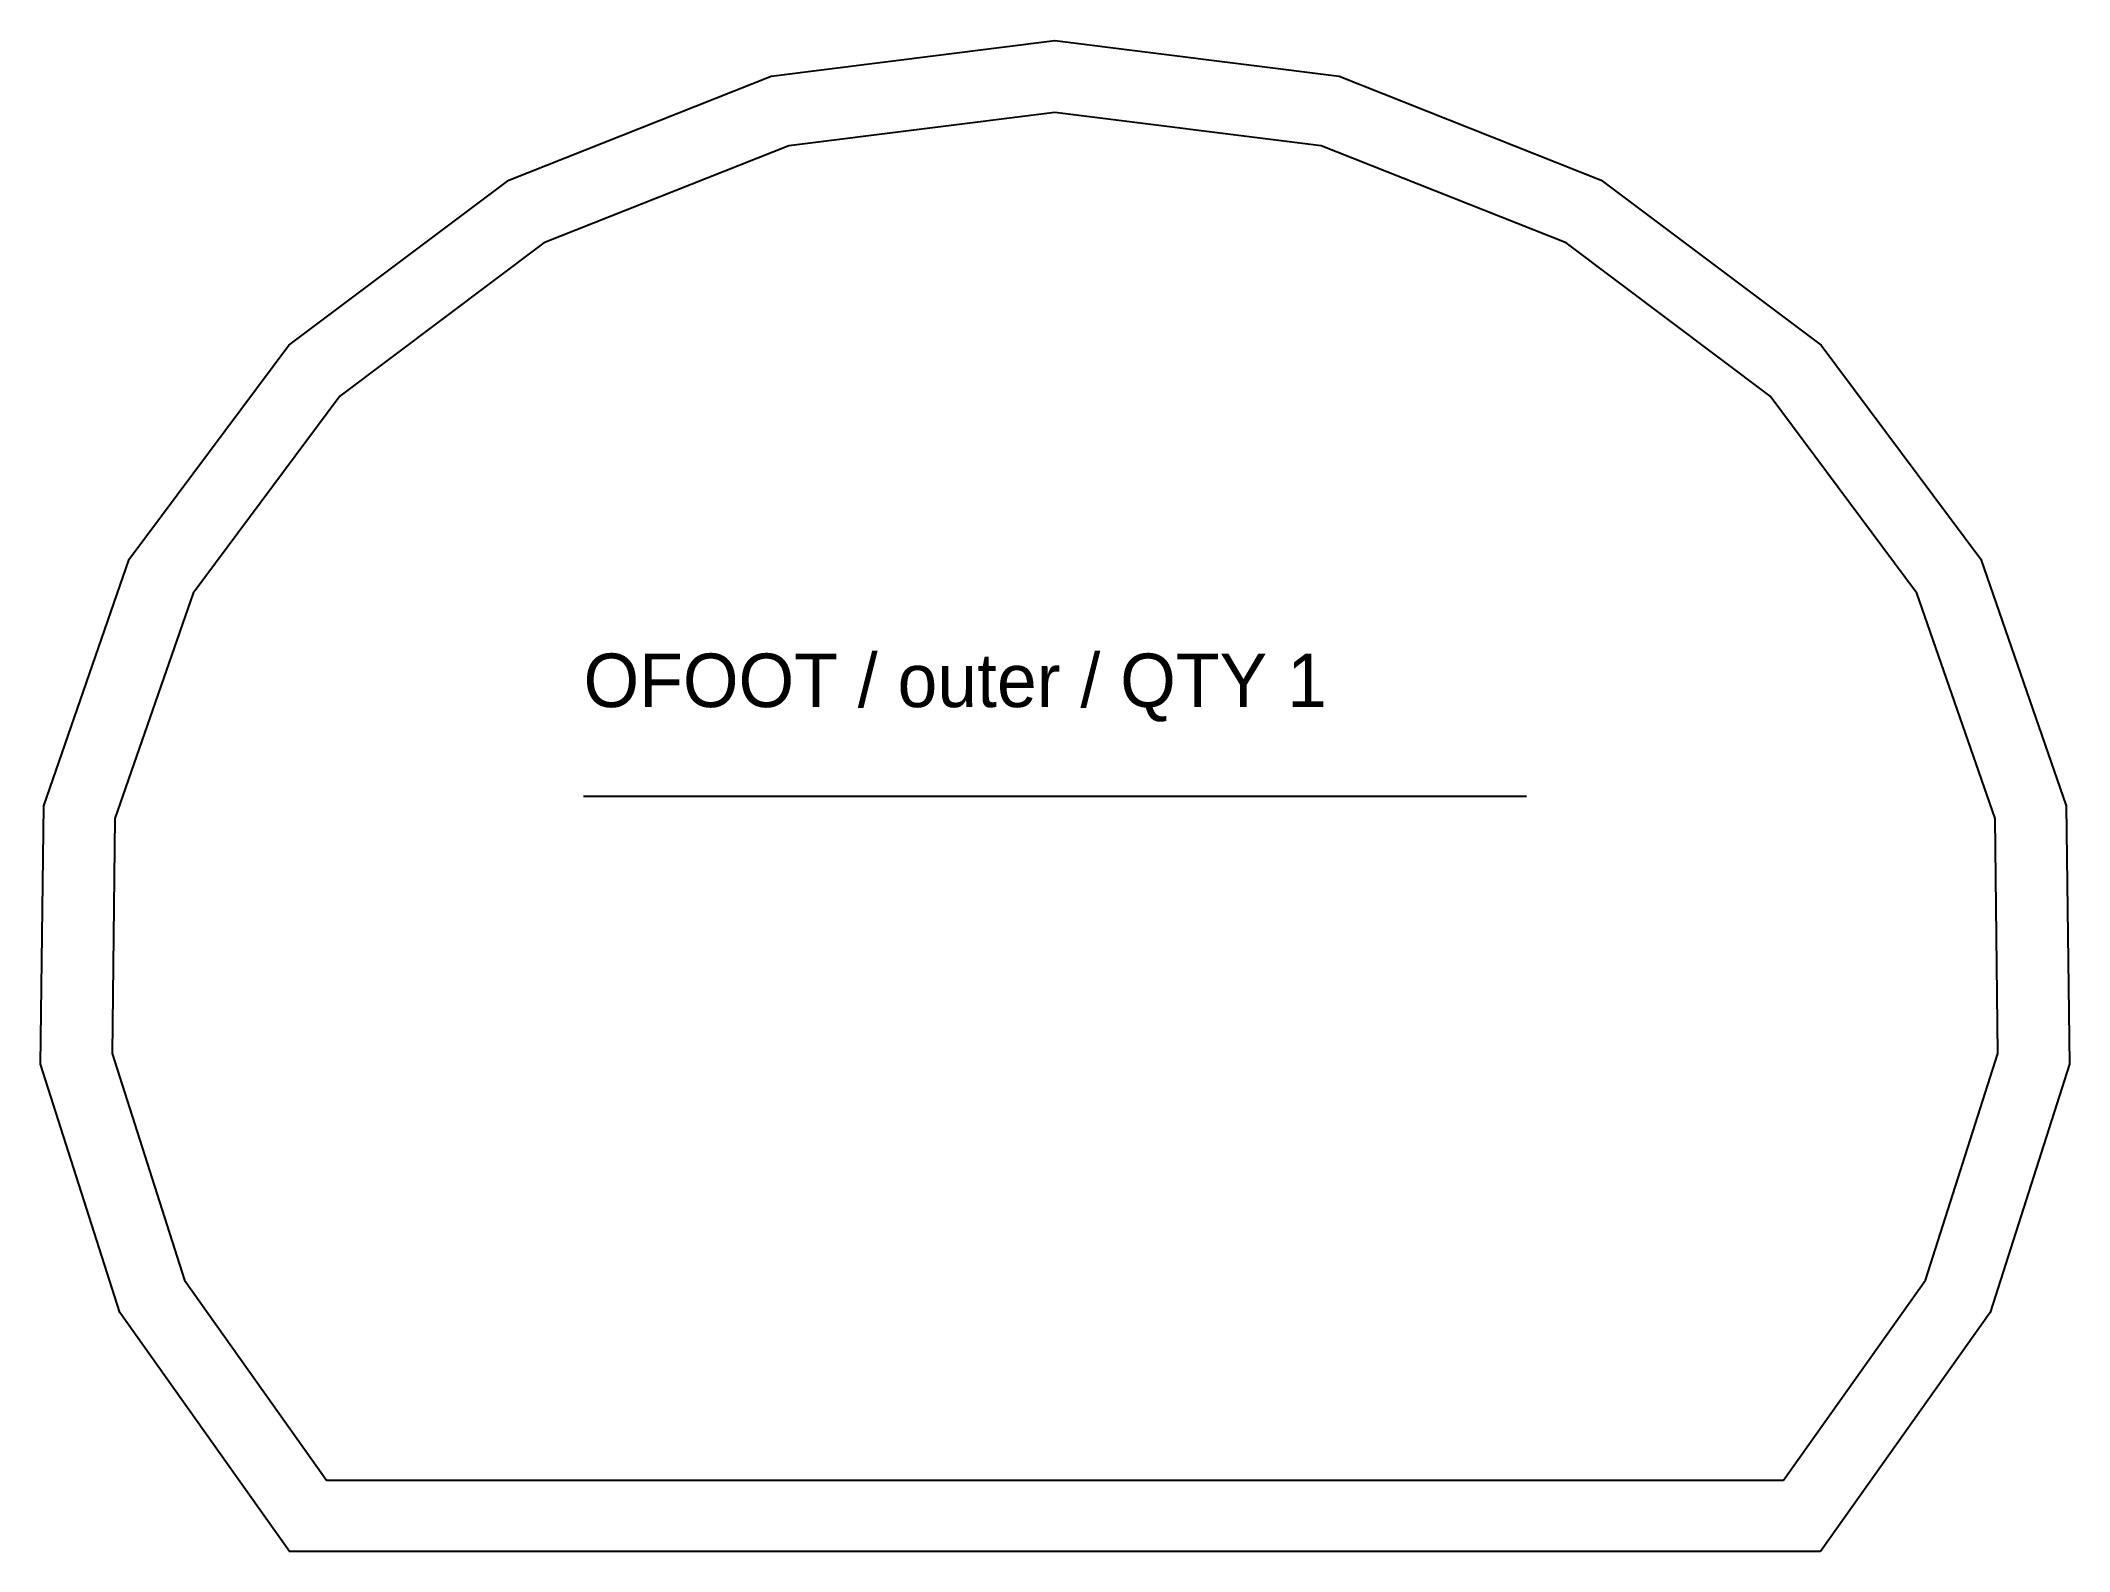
# Model space of a CAD drawing. Header units: millimetres. Extents: x -12 to 329, y -12 to 242.
import ezdxf

# ---------------------------------------------------------------- set-up
doc = ezdxf.new("R2010")
doc.units = ezdxf.units.MM
for name, color, linetype in [('CUT', 7, 'Continuous'), ('GRAIN', 3, 'Continuous'), ('ID', 7, 'Continuous'), ('SEW', 5, 'Continuous')]:
    doc.layers.add(name, color=color, linetype=linetype)

msp = doc.modelspace()

# ---------------------------------------------------------------- linework, layer by layer
at = {"layer": 'CUT'}
msp.add_lwpolyline([(287.39, -12), (29.87, -12), (1.32, 28.18), (-12.02, 69.92), (-11.48, 113.39), (2.89, 154.85), (29.75, 190.87), (66.75, 218.64), (110.86, 236.12), (158.63, 242.09), (206.41, 236.12), (250.52, 218.64), (287.51, 190.87), (314.37, 154.85), (328.74, 113.39), (329.29, 69.92), (315.94, 28.18)], close=True, dxfattribs=at)
at = {"layer": 'GRAIN'}
msp.add_line((79.32, 115), (237.95, 115), dxfattribs=at)
at = {"layer": 'SEW'}
msp.add_lwpolyline([(281.2, 0), (305.08, 33.61), (317.26, 71.72), (316.77, 111.29), (303.64, 149.16), (278.93, 182.31), (244.6, 208.07), (203.4, 224.41), (158.63, 230), (113.86, 224.41), (72.66, 208.07), (38.34, 182.31), (13.62, 149.16), (0.49, 111.29), (0, 71.72), (12.18, 33.61), (36.06, 0)], close=True, dxfattribs=at)

# ---------------------------------------------------------------- texts
at = {"layer": 'ID'}
msp.add_text('OFOOT / outer / QTY 1', height=9, dxfattribs=at).set_placement((79.32, 130))

doc.saveas('drawing.dxf')
